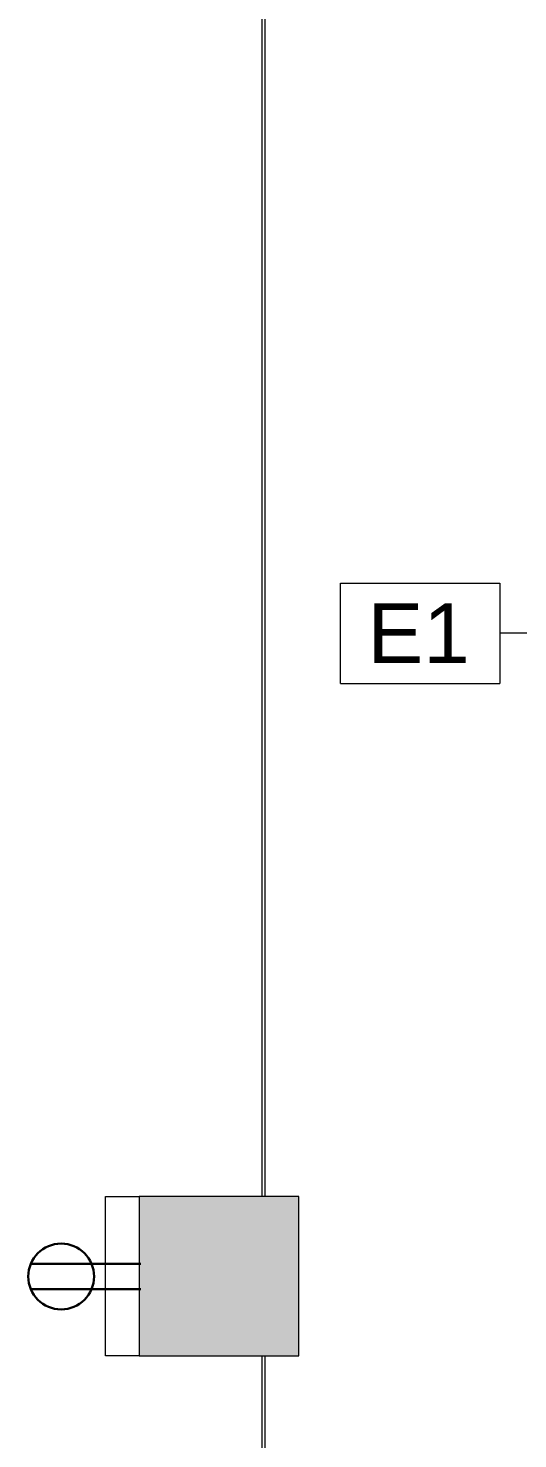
# Model space of a CAD drawing. Header units: inches. Extents: x 0 to 2535, y 0 to 2055.
# Drawn here: x 1417.4 to 1491, y 281 to 493.5 of the extents above; entities that cross this region are included whole.
import ezdxf

# ---------------------------------------------------------------- set-up
doc = ezdxf.new("R2010")
doc.units = ezdxf.units.IN
doc.header["$MEASUREMENT"] = 0
for name, color, linetype, lineweight in [('A-ANNO-KEYN', 231, 'Continuous', 9), ('A-ANNO-NOTE', 131, 'Continuous', 9), ('B-CL', 7, 'Continuous', 9), ('I-WALL', 2, 'Continuous', 13), ('S-COLS', 52, 'Continuous', 13), ('Victor Bldg - 5th Floor_LINK_dwg', 8, 'Continuous', 9)]:
    doc.layers.add(name, color=color, linetype=linetype, lineweight=lineweight)
doc.styles.add('Arial', font='arial.ttf', dxfattribs={"height": 9})

# ---------------------------------------------------------------- blocks, each defined once
blk = doc.blocks.new('Victor Bldg - 5th Floor_LINK_dwg-6972324-Level 05 POWER _ SIGNAL')
at = {"layer": 'B-CL'}
blk.add_line((1429, 317.5), (1434.06, 317.5), dxfattribs=at)
at = {"layer": 'B-CL', "flags": 128}
blk.add_lwpolyline([(1434.06, 293.5), (1429, 293.5), (1429, 317.5)], dxfattribs=at)
blk = doc.blocks.new('Concrete-Rectangular-Column - 24_ X 24_-6973359-Level 05 POWER _ SIGNAL')
at = {"layer": 'S-COLS', "lineweight": 9}
blk.add_hatch(color=7, dxfattribs=at).paths.add_polyline_path([(12, -12), (12, 12), (-12, 12), (-12, -12)], flags=0)
at = {"layer": 'S-COLS', "color": 8, "lineweight": 20}
for p, q in [((12, 12), (-12, 12)), ((-12, 12), (-12, -12)), ((12, -12), (12, 12)), ((-12, -12), (12, -12))]:
    blk.add_line(p, q, dxfattribs=at)
blk = doc.blocks.new('Keynote Tag - Keynote Number - Boxed-135510-Level 05 POWER _ SIGNAL')
at = {"layer": 'A-ANNO-KEYN'}
for p, q in [((-0.125, -0.0792), (-0.125, 0.0781)), ((-0.125, 0.0781), (0.125, 0.0781)), ((0.125, 0.0781), (0.125, -0.0792)), ((-0.125, -0.0792), (0.125, -0.0792))]:
    blk.add_line(p, q, dxfattribs=at)

msp = doc.modelspace()

# ---------------------------------------------------------------- linework, layer by layer
at = {"layer": 'A-ANNO-KEYN'}
msp.add_line((1541.74, 402.35), (1488.31, 402.35), dxfattribs=at)
at = {"layer": 'A-ANNO-NOTE', "lineweight": 30}
for p, q in [((1434.27, 307.38), (1417.74, 307.38)), ((1434.27, 303.55), (1417.74, 303.55)), ((1434.27, 303.55), (1417.74, 303.55))]:
    msp.add_line(p, q, dxfattribs=at)
msp.add_circle((1422.31, 305.46), 4.95, dxfattribs=at)
at = {"layer": 'I-WALL'}
for p, q in [((1452.5, 524.75), (1452.5, 317.5)), ((1453, 317.5), (1453, 524.75)), ((1452.5, 293.5), (1452.5, 256)), ((1453, 256.25), (1453, 293.5))]:
    msp.add_line(p, q, dxfattribs=at)

# ---------------------------------------------------------------- block references
at = {"layer": 'A-ANNO-KEYN', "xscale": 95.99999999999994, "yscale": 95.99999999999994, "zscale": 95.99999999999994}
msp.add_blockref('Keynote Tag - Keynote Number - Boxed-135510-Level 05 POWER _ SIGNAL', (1476.31, 402.41), dxfattribs=at)
at = {"layer": 'S-COLS', "lineweight": 9}
msp.add_blockref('Concrete-Rectangular-Column - 24_ X 24_-6973359-Level 05 POWER _ SIGNAL', (1446.06, 305.5), dxfattribs=at)
at = {"layer": 'Victor Bldg - 5th Floor_LINK_dwg', "color": 7}
msp.add_blockref('Victor Bldg - 5th Floor_LINK_dwg-6972324-Level 05 POWER _ SIGNAL', (0, 0), dxfattribs=at)

# ---------------------------------------------------------------- texts
at = {"layer": 'A-ANNO-KEYN', "insert": (1468.4, 406.86), "char_height": 9, "width": 18.786, "attachment_point": 1, "style": 'Arial'}
msp.add_mtext('E1', dxfattribs=at)

doc.saveas('drawing.dxf')
